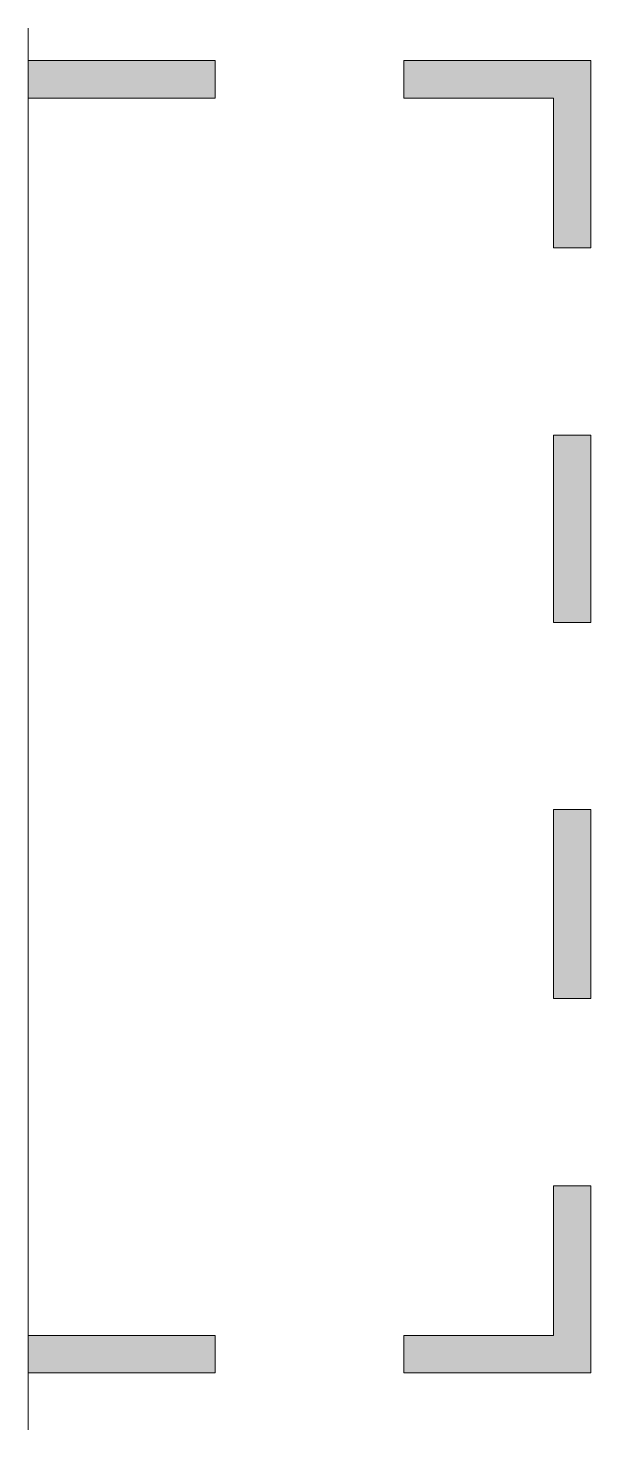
# Model space of a CAD drawing. Header units: metres. Extents: x 151 to 255, y 15 to 273.
import ezdxf

# ---------------------------------------------------------------- set-up
doc = ezdxf.new("R2010")
doc.units = ezdxf.units.M
doc.layers.add('FILL_WHITE_FFFFFF', color=7, linetype='Continuous', true_color=0xffffff)
doc.layers.add('STROKE_WHITE_FFFFFF', color=7, linetype='Continuous', true_color=0xffffff)

msp = doc.modelspace()

# ---------------------------------------------------------------- hatches: boundary and pattern name
at = {"layer": 'FILL_WHITE_FFFFFF', "true_color": 0xffffff}
h = msp.add_hatch(color=7, dxfattribs=at)
h.dxf.hatch_style = 1
h.paths.add_polyline_path([(150.75, 267.45), (185.25, 267.45), (185.25, 260.55), (150.75, 260.55), (150.75, 267.45)])
h = msp.add_hatch(color=7, dxfattribs=at)
h.dxf.hatch_style = 1
h.paths.add_polyline_path([(220.05, 267.45), (254.55, 267.45), (254.55, 232.95), (247.65, 232.95), (247.65, 260.55), (220.05, 260.55), (220.05, 267.45)])
h = msp.add_hatch(color=7, dxfattribs=at)
h.dxf.hatch_style = 1
h.paths.add_polyline_path([(254.55, 198.45), (254.55, 163.95), (247.65, 163.95), (247.65, 198.45), (254.55, 198.45)])
h = msp.add_hatch(color=7, dxfattribs=at)
h.dxf.hatch_style = 1
h.paths.add_polyline_path([(254.55, 129.45), (254.55, 94.65), (247.65, 94.65), (247.65, 129.45), (254.55, 129.45)])
h = msp.add_hatch(color=7, dxfattribs=at)
h.dxf.hatch_style = 1
h.paths.add_polyline_path([(220.05, 25.65), (220.05, 32.55), (247.65, 32.55), (247.65, 60.15), (254.55, 60.15), (254.55, 25.65), (220.05, 25.65)])
h = msp.add_hatch(color=7, dxfattribs=at)
h.dxf.hatch_style = 1
h.paths.add_polyline_path([(185.25, 32.55), (185.25, 25.65), (150.75, 25.65), (150.75, 32.55), (185.25, 32.55)])

# ---------------------------------------------------------------- linework, layer by layer
at = {"layer": 'FILL_WHITE_FFFFFF', "lineweight": 0, "true_color": 0xffffff}
for points in [[(150.75, 267.45), (185.25, 267.45), (185.25, 260.55), (150.75, 260.55)], [(220.05, 267.45), (254.55, 267.45), (254.55, 232.95), (247.65, 232.95), (247.65, 260.55), (220.05, 260.55)], [(254.55, 198.45), (254.55, 163.95), (247.65, 163.95), (247.65, 198.45)], [(254.55, 129.45), (254.55, 94.65), (247.65, 94.65), (247.65, 129.45)], [(220.05, 25.65), (220.05, 32.55), (247.65, 32.55), (247.65, 60.15), (254.55, 60.15), (254.55, 25.65)], [(185.25, 32.55), (185.25, 25.65), (150.75, 25.65), (150.75, 32.55)]]:
    msp.add_lwpolyline(points, close=True, dxfattribs=at)
at = {"layer": 'STROKE_WHITE_FFFFFF', "lineweight": 0, "true_color": 0xffffff}
msp.add_lwpolyline([(150.75, 273.45), (150.75, 15.15)], dxfattribs=at)

doc.saveas('drawing.dxf')
